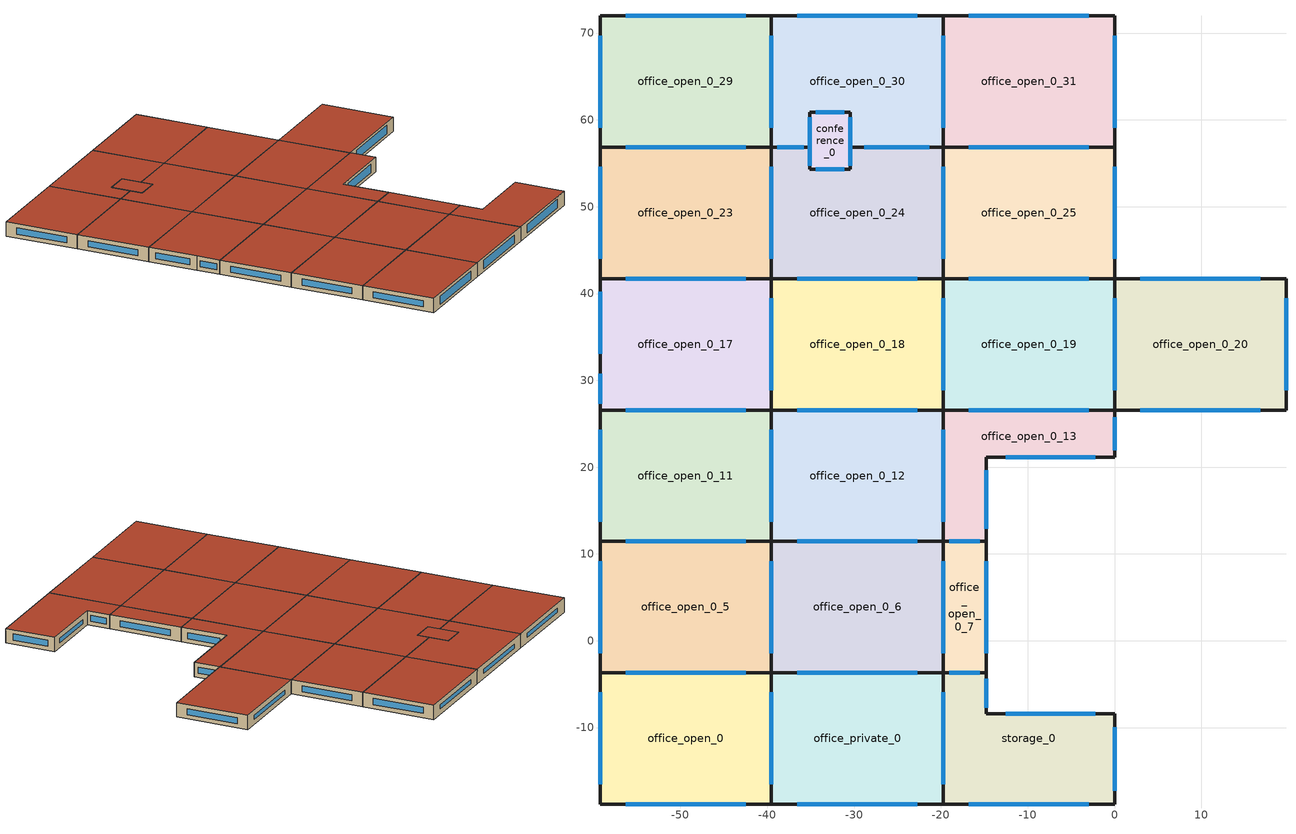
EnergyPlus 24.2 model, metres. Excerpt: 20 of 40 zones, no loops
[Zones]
conference_0
 floor outside (Floor_Concrete_R20): -35.11,60.89 -30.42,60.89 -30.42,54.32 -35.11,54.32 z0
 wall outside (Wall_SteelFrame_R19_CZ3_4): -30.42,60.89 -35.11,60.89 -35.11,54.32 -30.42,54.32 -30.42,60.89 z0:3
 window (Window_Double_CZ3_4): -31.12,60.89 -34.41,60.89 z1.07:1.93; -30.42,55.3 -30.42,59.9 / -35.11,59.9 -35.11,55.3 z0.86:2.14; -34.41,54.32 -31.12,54.32 z0.64:2.36
 roof outside (Roof_Flat_R20_CZ1_2): -35.11,60.89 -35.11,54.32 -30.42,54.32 -30.42,60.89 z3
office_open_0
 floor outside (Floor_Concrete_R20): -59.27,-3.69 -39.51,-3.69 -39.51,-18.83 -59.27,-18.83 z0
 wall outside (Wall_SteelFrame_R19_CZ3_4): -39.51,-3.69 -59.27,-3.69 -59.27,-18.83 -39.51,-18.83 -39.51,-3.69 z0:3
 window (Window_Double_CZ3_4): -42.48,-3.69 -56.31,-3.69 z1.07:1.93; -39.51,-16.56 -39.51,-5.96 / -59.27,-5.96 -59.27,-16.56 z0.86:2.14; -56.31,-18.83 -42.48,-18.83 z0.64:2.36
 roof outside (Roof_Flat_R20_CZ1_2): -59.27,-3.69 -59.27,-18.83 -39.51,-18.83 -39.51,-3.69 z3
office_private_0
 floor outside (Floor_Concrete_R20): -39.51,-18.83 -39.51,-3.69 -19.76,-3.69 -19.76,-18.83 z0
 wall outside (Wall_SteelFrame_R19_CZ3_4): -39.51,-3.69 -39.51,-18.83 -19.76,-18.83 -19.76,-3.69 -39.51,-3.69 z0:3
 window (Window_Double_CZ3_4): -39.51,-5.96 -39.51,-16.56 / -19.76,-16.56 -19.76,-5.96 z0.86:2.14; -22.72,-3.69 -36.55,-3.69 z1.07:1.93; -36.55,-18.83 -22.72,-18.83 z0.64:2.36
 roof outside (Roof_Flat_R20_CZ1_2): -39.51,-3.69 -39.51,-18.83 -19.76,-18.83 -19.76,-3.69 z3
storage_0
 floor outside (Floor_Concrete_R20): -19.76,-18.83 -19.76,-3.69 -14.77,-3.69 -14.77,-8.43 0,-8.43 0,-18.83 z0
 wall outside (Wall_SteelFrame_R19_CZ3_4): -14.77,-3.69 -19.76,-3.69 -19.76,-18.83 0,-18.83 0,-8.43 -14.77,-8.43 / -14.77,-3.69 -14.77,-8.43 z0:3
 window (Window_Double_CZ3_4): -19.76,-5.96 -19.76,-16.56 / -14.77,-4.4 -14.77,-7.72 / 0,-17.27 0,-9.99 z0.86:2.14; -15.52,-3.69 -19.01,-3.69 / -2.22,-8.43 -12.56,-8.43 z1.07:1.93; -16.79,-18.83 -2.96,-18.83 z0.64:2.36
 roof outside (Roof_Flat_R20_CZ1_2): -19.76,-3.69 -19.76,-18.83 0,-18.83 0,-8.43 -14.77,-8.43 -14.77,-3.69 z3
office_open_0_5
 floor outside (Floor_Concrete_R20): -59.27,11.45 -39.51,11.45 -39.51,-3.69 -59.27,-3.69 z0
 wall outside (Wall_SteelFrame_R19_CZ3_4): -39.51,11.45 -59.27,11.45 -59.27,-3.69 -39.51,-3.69 -39.51,11.45 z0:3
 window (Window_Double_CZ3_4): -42.48,11.45 -56.31,11.45 z1.07:1.93; -39.51,-1.42 -39.51,9.17 / -59.27,9.17 -59.27,-1.42 z0.86:2.14; -56.31,-3.69 -42.48,-3.69 z0.64:2.36
 roof outside (Roof_Flat_R20_CZ1_2): -59.27,11.45 -59.27,-3.69 -39.51,-3.69 -39.51,11.45 z3
office_open_0_6
 floor outside (Floor_Concrete_R20): -39.51,11.45 -19.76,11.45 -19.76,-3.69 -39.51,-3.69 z0
 wall outside (Wall_SteelFrame_R19_CZ3_4): -19.76,11.45 -39.51,11.45 -39.51,-3.69 -19.76,-3.69 -19.76,11.45 z0:3
 window (Window_Double_CZ3_4): -22.72,11.45 -36.55,11.45 z1.07:1.93; -19.76,-1.42 -19.76,9.17 / -39.51,9.17 -39.51,-1.42 z0.86:2.14; -36.55,-3.69 -22.72,-3.69 z0.64:2.36
 roof outside (Roof_Flat_R20_CZ1_2): -39.51,11.45 -39.51,-3.69 -19.76,-3.69 -19.76,11.45 z3
office_open_0_7
 floor outside (Floor_Concrete_R20): -14.77,-3.69 -19.76,-3.69 -19.76,11.45 -14.77,11.45 z0
 wall outside (Wall_SteelFrame_R19_CZ3_4): -19.76,-3.69 -14.77,-3.69 -14.77,11.45 -19.76,11.45 -19.76,-3.69 z0:3
 window (Window_Double_CZ3_4): -19.01,-3.69 -15.52,-3.69 z0.64:2.36; -19.76,9.17 -19.76,-1.42 / -14.77,-1.42 -14.77,9.17 z0.86:2.14; -15.52,11.45 -19.01,11.45 z1.07:1.93
 roof outside (Roof_Flat_R20_CZ1_2): -19.76,11.45 -19.76,-3.69 -14.77,-3.69 -14.77,11.45 z3
office_open_0_11
 floor outside (Floor_Concrete_R20): -59.27,26.58 -39.51,26.58 -39.51,11.45 -59.27,11.45 z0
 wall outside (Wall_SteelFrame_R19_CZ3_4): -39.51,26.58 -59.27,26.58 -59.27,11.45 -39.51,11.45 -39.51,26.58 z0:3
 window (Window_Double_CZ3_4): -42.48,26.58 -56.31,26.58 z1.07:1.93; -39.51,13.72 -39.51,24.31 / -59.27,24.31 -59.27,13.72 z0.86:2.14; -56.31,11.45 -42.48,11.45 z0.64:2.36
 roof outside (Roof_Flat_R20_CZ1_2): -59.27,26.58 -59.27,11.45 -39.51,11.45 -39.51,26.58 z3
office_open_0_12
 floor outside (Floor_Concrete_R20): -39.51,26.58 -19.76,26.58 -19.76,11.45 -39.51,11.45 z0
 wall outside (Wall_SteelFrame_R19_CZ3_4): -19.76,26.58 -39.51,26.58 -39.51,11.45 -19.76,11.45 -19.76,26.58 z0:3
 window (Window_Double_CZ3_4): -22.72,26.58 -36.55,26.58 z1.07:1.93; -19.76,13.72 -19.76,24.31 / -39.51,24.31 -39.51,13.72 z0.86:2.14; -36.55,11.45 -22.72,11.45 z0.64:2.36
 roof outside (Roof_Flat_R20_CZ1_2): -39.51,26.58 -39.51,11.45 -19.76,11.45 -19.76,26.58 z3
office_open_0_13
 floor outside (Floor_Concrete_R20): -14.77,11.45 -19.76,11.45 -19.76,26.58 0,26.58 0,21.11 -14.77,21.11 z0
 wall outside (Wall_SteelFrame_R19_CZ3_4): 0,21.11 0,26.58 -19.76,26.58 -19.76,11.45 -14.77,11.45 / 0,21.11 -14.77,21.11 -14.77,11.45 z0:3
 window (Window_Double_CZ3_4): -19.01,11.45 -15.52,11.45 / -2.22,21.11 -12.56,21.11 z0.64:2.36; -19.76,24.31 -19.76,13.72 / 0,21.93 0,25.76 / -14.77,19.66 -14.77,12.89 z0.86:2.14; -2.96,26.58 -16.79,26.58 z1.07:1.93
 roof outside (Roof_Flat_R20_CZ1_2): -19.76,26.58 -19.76,11.45 -14.77,11.45 -14.77,21.11 0,21.11 0,26.58 z3
office_open_0_17
 floor outside (Floor_Concrete_R20): -59.27,31.5 -59.27,41.72 -39.51,41.72 -39.51,26.58 -59.27,26.58 z0
 wall outside (Wall_SteelFrame_R19_CZ3_4): -59.27,41.72 -59.27,31.5 -59.27,26.58 -39.51,26.58 -39.51,41.72 -59.27,41.72 z0:3
 window (Window_Double_CZ3_4): -59.27,40.18 -59.27,33.03 / -39.51,28.85 -39.51,39.45 / -59.27,30.76 -59.27,27.32 z0.86:2.14; -42.48,41.72 -56.31,41.72 z1.07:1.93; -56.31,26.58 -42.48,26.58 z0.64:2.36
 roof outside (Roof_Flat_R20_CZ1_2): -59.27,41.72 -59.27,31.5 -59.27,26.58 -39.51,26.58 -39.51,41.72 z3
office_open_0_18
 floor outside (Floor_Concrete_R20): -39.51,41.72 -19.76,41.72 -19.76,26.58 -39.51,26.58 z0
 wall outside (Wall_SteelFrame_R19_CZ3_4): -19.76,41.72 -39.51,41.72 -39.51,26.58 -19.76,26.58 -19.76,41.72 z0:3
 window (Window_Double_CZ3_4): -22.72,41.72 -36.55,41.72 z1.07:1.93; -19.76,28.85 -19.76,39.45 / -39.51,39.45 -39.51,28.85 z0.86:2.14; -36.55,26.58 -22.72,26.58 z0.64:2.36
 roof outside (Roof_Flat_R20_CZ1_2): -39.51,41.72 -39.51,26.58 -19.76,26.58 -19.76,41.72 z3
office_open_0_19
 floor outside (Floor_Concrete_R20): -19.76,41.72 0,41.72 0,26.58 -19.76,26.58 z0
 wall outside (Wall_SteelFrame_R19_CZ3_4): 0,41.72 -19.76,41.72 -19.76,26.58 0,26.58 0,41.72 z0:3
 window (Window_Double_CZ3_4): -2.96,41.72 -16.79,41.72 z1.07:1.93; 0,28.85 0,39.45 / -19.76,39.45 -19.76,28.85 z0.86:2.14; -16.79,26.58 -2.96,26.58 z0.64:2.36
 roof outside (Roof_Flat_R20_CZ1_2): -19.76,41.72 -19.76,26.58 0,26.58 0,41.72 z3
office_open_0_20
 floor outside (Floor_Concrete_R20): 0,41.72 19.76,41.72 19.76,26.58 0,26.58 z0
 wall outside (Wall_SteelFrame_R19_CZ3_4): 19.76,41.72 0,41.72 0,26.58 19.76,26.58 19.76,41.72 z0:3
 window (Window_Double_CZ3_4): 16.79,41.72 2.96,41.72 z1.07:1.93; 19.76,28.85 19.76,39.45 / 0,39.45 0,28.85 z0.86:2.14; 2.96,26.58 16.79,26.58 z0.64:2.36
 roof outside (Roof_Flat_R20_CZ1_2): 0,41.72 0,26.58 19.76,26.58 19.76,41.72 z3
office_open_0_23
 floor outside (Floor_Concrete_R20): -59.27,56.85 -39.51,56.85 -39.51,41.72 -59.27,41.72 z0
 wall outside (Wall_SteelFrame_R19_CZ3_4): -39.51,56.85 -59.27,56.85 -59.27,41.72 -39.51,41.72 -39.51,56.85 z0:3
 window (Window_Double_CZ3_4): -42.48,56.85 -56.31,56.85 z1.07:1.93; -39.51,43.99 -39.51,54.58 / -59.27,54.58 -59.27,43.99 z0.86:2.14; -56.31,41.72 -42.48,41.72 z0.64:2.36
 roof outside (Roof_Flat_R20_CZ1_2): -59.27,56.85 -59.27,41.72 -39.51,41.72 -39.51,56.85 z3
office_open_0_24
 floor outside (Floor_Concrete_R20): -35.11,54.32 -30.42,54.32 -30.42,56.85 -19.76,56.85 -19.76,41.72 -39.51,41.72 -39.51,56.85 -35.11,56.85 z0
 wall outside (Wall_SteelFrame_R19_CZ3_4): -30.42,54.32 -35.11,54.32 / -30.42,54.32 -30.42,56.85 / -35.11,56.85 -39.51,56.85 -39.51,41.72 -19.76,41.72 -19.76,56.85 -30.42,56.85 / -35.11,56.85 -35.11,54.32 z0:3
 window (Window_Double_CZ3_4): -31.12,54.32 -34.41,54.32 / -21.36,56.85 -28.82,56.85 / -35.77,56.85 -38.85,56.85 z1.07:1.93; -30.42,54.7 -30.42,56.47 / -19.76,43.99 -19.76,54.58 / -39.51,54.58 -39.51,43.99 / -35.11,56.47 -35.11,54.7 z0.86:2.14; -36.55,41.72 -22.72,41.72 z0.64:2.36
 roof outside (Roof_Flat_R20_CZ1_2): -39.51,56.85 -39.51,41.72 -19.76,41.72 -19.76,56.85 -30.42,56.85 -30.42,54.32 -35.11,54.32 -35.11,56.85 z3
office_open_0_25
 floor outside (Floor_Concrete_R20): -19.76,56.85 0,56.85 0,41.72 -19.76,41.72 z0
 wall outside (Wall_SteelFrame_R19_CZ3_4): 0,56.85 -19.76,56.85 -19.76,41.72 0,41.72 0,56.85 z0:3
 window (Window_Double_CZ3_4): -2.96,56.85 -16.79,56.85 z1.07:1.93; 0,43.99 0,54.58 / -19.76,54.58 -19.76,43.99 z0.86:2.14; -16.79,41.72 -2.96,41.72 z0.64:2.36
 roof outside (Roof_Flat_R20_CZ1_2): -19.76,56.85 -19.76,41.72 0,41.72 0,56.85 z3
office_open_0_29
 floor outside (Floor_Concrete_R20): -59.27,71.99 -39.51,71.99 -39.51,56.85 -59.27,56.85 z0
 wall outside (Wall_SteelFrame_R19_CZ3_4): -39.51,71.99 -59.27,71.99 -59.27,56.85 -39.51,56.85 -39.51,71.99 z0:3
 window (Window_Double_CZ3_4): -42.48,71.99 -56.31,71.99 z1.07:1.93; -39.51,59.12 -39.51,69.72 / -59.27,69.72 -59.27,59.12 z0.86:2.14; -56.31,56.85 -42.48,56.85 z0.64:2.36
 roof outside (Roof_Flat_R20_CZ1_2): -59.27,71.99 -59.27,56.85 -39.51,56.85 -39.51,71.99 z3
office_open_0_30
 floor outside (Floor_Concrete_R20): -19.76,71.99 -19.76,56.85 -30.42,56.85 -30.42,60.89 -35.11,60.89 -35.11,56.85 -39.51,56.85 -39.51,71.99 z0
 wall outside (Wall_SteelFrame_R19_CZ3_4): -30.42,56.85 -19.76,56.85 -19.76,71.99 -39.51,71.99 -39.51,56.85 -35.11,56.85 / -30.42,56.85 -30.42,60.89 / -35.11,60.89 -30.42,60.89 / -35.11,60.89 -35.11,56.85 z0:3
 window (Window_Double_CZ3_4): -19.76,59.12 -19.76,69.72 / -30.42,57.46 -30.42,60.28 / -35.11,60.28 -35.11,57.46 / -39.51,69.72 -39.51,59.12 z0.86:2.14; -28.82,56.85 -21.36,56.85 / -34.41,60.89 -31.12,60.89 / -38.85,56.85 -35.77,56.85 z0.64:2.36; -22.72,71.99 -36.55,71.99 z1.07:1.93
 roof outside (Roof_Flat_R20_CZ1_2): -39.51,71.99 -39.51,56.85 -35.11,56.85 -35.11,60.89 -30.42,60.89 -30.42,56.85 -19.76,56.85 -19.76,71.99 z3
office_open_0_31
 floor outside (Floor_Concrete_R20): 0,71.99 0,56.85 -19.76,56.85 -19.76,71.99 z0
 wall outside (Wall_SteelFrame_R19_CZ3_4): 0,56.85 0,71.99 -19.76,71.99 -19.76,56.85 0,56.85 z0:3
 window (Window_Double_CZ3_4): 0,59.12 0,69.72 / -19.76,69.72 -19.76,59.12 z0.86:2.14; -16.79,56.85 -2.96,56.85 z0.64:2.36; -2.96,71.99 -16.79,71.99 z1.07:1.93
 roof outside (Roof_Flat_R20_CZ1_2): -19.76,71.99 -19.76,56.85 0,56.85 0,71.99 z3
[Building]
Professional Building: North Axis=0; Terrain=Suburbs; Loads Convergence Tolerance Value {W}=0.04; Temperature Convergence Tolerance Value {deltaC}=0.2; Solar Distribution (simplified for complex geometries)=MinimalShadowing; Maximum Number of Warmup Days=15; Minimum Number of Warmup Days=6
[Site:Location]
"1 Ferry Building - San Francisco - CA 94111": Latitude=37.7955; Longitude=-122.394; Time Zone=-8; Elevation {m}=0
[Site:GroundTemperature:BuildingSurface]
16, 15, 15, 15, 15, 16, 18, 19, 19, 18, 17, 16
[Site:GroundTemperature:Shallow]
14, 13, 12, 11, 12, 14, 16, 17, 17, 16, 15, 14
[Site:GroundTemperature:Deep]
12, 11, 10, 9, 10, 12, 14, 15, 15, 14, 13, 12
[SizingPeriod:DesignDay] Day of Month=21; Humidity Condition Type=WetBulb; Barometric Pressure {Pa}=101325; Wind Speed {m/s}=4.5; Rain Indicator=No; Snow Indicator=No; Daylight Saving Time Indicator=Yes; Solar Model Indicator=ASHRAEClearSky; ASHRAE Clear Sky Optical Depth for Beam Irradiance (taub)=0; ASHRAE Clear Sky Optical Depth for Diffuse Irradiance (taud)=0; Sky Clearness=0
Name | Month | Day Type | Maximum Dry-Bulb Temperature {C} | Daily Dry-Bulb Temperature Range {deltaC} | Wetbulb or DewPoint at Maximum Dry-Bulb {C} | Wind Direction {deg}
1 Ferry Building_ San Francisco_ CA 94111 Winter Design Day | 1 | WinterDesignDay | -4 | 0 | -6 | 0
1 Ferry Building_ San Francisco_ CA 94111 Summer Design Day | 7 | SummerDesignDay | 32 | 11 | 22 | 220
[Material] Roughness=MediumRough; Thermal Absorptance=0.9
Name | Thickness {m} | Conductivity {W/m-K} | Density {kg/m3} | Specific Heat {J/kg-K} | Solar Absorptance | Visible Absorptance
Steel_Stud_25ga | 0.0005 | 50 | 7850 | 450 | 0.7 | 0.7
Roof_Membrane | 0.003 | 0.16 | 1100 | 1460 | 0.7 | 0.7
Gypsum_Board_1_2 | 0.0127 | 0.16 | 800 | 1090 | 0.7 | 0.7
Insulation_SprayFoam_R20; Roof_Insulation_R20 | 0.127 | 0.035 | 24 | 1000 | 0.7 | 0.7
Concrete_Heavy | 0.2032 | 1.95 | 2242 | 900 | 0.65 | 0.65
Concrete_Medium | 0.1524 | 1.95 | 2242 | 900 | 0.65 | 0.65
Insulation_Fiberglass_R19 | 0.1524 | 0.043 | 12 | 840 | 0.7 | 0.7
[WindowMaterial:SimpleGlazingSystem]
Window_Double_Clear: U-Factor {W/m2-K}=2.7; Solar Heat Gain Coefficient=0.78
[Construction]
Floor_Concrete_R20: Concrete_Heavy, Insulation_SprayFoam_R20, Gypsum_Board_1_2
Window_Double_CZ3_4: Window_Double_Clear
Roof_Flat_R20_CZ1_2: Roof_Membrane, Roof_Insulation_R20, Concrete_Medium
Wall_SteelFrame_R19_CZ3_4: Gypsum_Board_1_2, Steel_Stud_25ga, Insulation_Fiberglass_R19, Gypsum_Board_1_2
conference_0_InternalMass_Construction: conference_0_InternalMass_Material
office_open_0_InternalMass_Construction: office_open_0_InternalMass_Material
office_private_0_InternalMass_Construction: office_private_0_InternalMass_Material
storage_0_InternalMass_Construction: storage_0_InternalMass_Material
office_open_0_5_InternalMass_Construction: office_open_0_5_InternalMass_Material
office_open_0_6_InternalMass_Construction: office_open_0_6_InternalMass_Material
office_open_0_7_InternalMass_Construction: office_open_0_7_InternalMass_Material
office_open_0_11_InternalMass_Construction: office_open_0_11_InternalMass_Material
office_open_0_12_InternalMass_Construction: office_open_0_12_InternalMass_Material
office_open_0_13_InternalMass_Construction: office_open_0_13_InternalMass_Material
office_open_0_17_InternalMass_Construction: office_open_0_17_InternalMass_Material
office_open_0_18_InternalMass_Construction: office_open_0_18_InternalMass_Material
office_open_0_19_InternalMass_Construction: office_open_0_19_InternalMass_Material
office_open_0_20_InternalMass_Construction: office_open_0_20_InternalMass_Material
office_open_0_23_InternalMass_Construction: office_open_0_23_InternalMass_Material
office_open_0_24_InternalMass_Construction: office_open_0_24_InternalMass_Material
office_open_0_25_InternalMass_Construction: office_open_0_25_InternalMass_Material
office_open_0_29_InternalMass_Construction: office_open_0_29_InternalMass_Material
office_open_0_30_InternalMass_Construction: office_open_0_30_InternalMass_Material
office_open_0_31_InternalMass_Construction: office_open_0_31_InternalMass_Material
[Material:NoMass] Roughness=MediumSmooth; Thermal Resistance {m2-K/W}=0.15
conference_0_InternalMass_Material; office_open_0_InternalMass_Material; office_private_0_InternalMass_Material; storage_0_InternalMass_Material; office_open_0_5_InternalMass_Material; office_open_0_6_InternalMass_Material; office_open_0_7_InternalMass_Material; office_open_0_11_InternalMass_Material; office_open_0_12_InternalMass_Material; office_open_0_13_InternalMass_Material; office_open_0_17_InternalMass_Material; office_open_0_18_InternalMass_Material; office_open_0_19_InternalMass_Material; office_open_0_20_InternalMass_Material; office_open_0_23_InternalMass_Material; office_open_0_24_InternalMass_Material; office_open_0_25_InternalMass_Material; office_open_0_29_InternalMass_Material; office_open_0_30_InternalMass_Material; office_open_0_31_InternalMass_Material
[Zone] Type=1; Multiplier=1; Ceiling Height {m}=autocalculate; Volume {m3}=autocalculate; Part of Total Floor Area=Yes
Name | Floor Area {m2}
conference_0 | 30.8
office_open_0; office_open_0_5; office_open_0_11; office_open_0_12; office_open_0_17; office_open_0_19; office_open_0_20; office_open_0_23; office_open_0_25; office_open_0_29; office_open_0_31 | 299.03
office_private_0; office_open_0_6; office_open_0_18 | 299.04
storage_0 | 228.96
office_open_0_7 | 75.45
office_open_0_13 | 156.27
office_open_0_24 | 287.15
office_open_0_30 | 280.12
[People] Number of People Calculation Method=People; Fraction Radiant=0.3; Sensible Heat Fraction=0.1
Name | Zone or ZoneList | Number of People Schedule | Number of People | Activity Level Schedule
conference_0_People | conference_0 | CONFERENCE_OCCUPANCY | 6 | CONFERENCE_ACTIVITY
office_open_0_People | office_open_0 | OFFICE_OPEN_OCCUPANCY | 14 | OFFICE_OPEN_ACTIVITY
office_private_0_People | office_private_0 | OFFICE_OPEN_OCCUPANCY | 14 | OFFICE_OPEN_ACTIVITY
storage_0_People | storage_0 | STORAGE_OCCUPANCY | 2 | STORAGE_ACTIVITY
office_open_0_5_People | office_open_0_5 | OFFICE_OPEN_OCCUPANCY | 14 | OFFICE_OPEN_ACTIVITY
office_open_0_6_People | office_open_0_6 | OFFICE_OPEN_OCCUPANCY | 14 | OFFICE_OPEN_ACTIVITY
office_open_0_7_People | office_open_0_7 | OFFICE_OPEN_OCCUPANCY | 3 | OFFICE_OPEN_ACTIVITY
office_open_0_11_People | office_open_0_11 | OFFICE_OPEN_OCCUPANCY | 14 | OFFICE_OPEN_ACTIVITY
office_open_0_12_People | office_open_0_12 | OFFICE_OPEN_OCCUPANCY | 14 | OFFICE_OPEN_ACTIVITY
office_open_0_13_People | office_open_0_13 | OFFICE_OPEN_OCCUPANCY | 7 | OFFICE_OPEN_ACTIVITY
office_open_0_17_People | office_open_0_17 | OFFICE_OPEN_OCCUPANCY | 14 | OFFICE_OPEN_ACTIVITY
office_open_0_18_People | office_open_0_18 | OFFICE_OPEN_OCCUPANCY | 14 | OFFICE_OPEN_ACTIVITY
office_open_0_19_People | office_open_0_19 | OFFICE_OPEN_OCCUPANCY | 14 | OFFICE_OPEN_ACTIVITY
office_open_0_20_People | office_open_0_20 | OFFICE_OPEN_OCCUPANCY | 14 | OFFICE_OPEN_ACTIVITY
office_open_0_23_People | office_open_0_23 | OFFICE_OPEN_OCCUPANCY | 14 | OFFICE_OPEN_ACTIVITY
office_open_0_24_People | office_open_0_24 | OFFICE_OPEN_OCCUPANCY | 14 | OFFICE_OPEN_ACTIVITY
office_open_0_25_People | office_open_0_25 | OFFICE_OPEN_OCCUPANCY | 14 | OFFICE_OPEN_ACTIVITY
office_open_0_29_People | office_open_0_29 | OFFICE_OPEN_OCCUPANCY | 14 | OFFICE_OPEN_ACTIVITY
office_open_0_30_People | office_open_0_30 | OFFICE_OPEN_OCCUPANCY | 14 | OFFICE_OPEN_ACTIVITY
office_open_0_31_People | office_open_0_31 | OFFICE_OPEN_OCCUPANCY | 14 | OFFICE_OPEN_ACTIVITY
[Lights] Design Level Calculation Method=Watts/Area; Return Air Fraction=0; Fraction Radiant=0.3; Fraction Visible=0.2
Name | Zone or ZoneList | Schedule | Watts per Zone Floor Area {W/m2}
conference_0_Lights | conference_0 | CONFERENCE_LIGHTING | 12.9
office_open_0_Lights | office_open_0 | OFFICE_OPEN_LIGHTING | 10.8
office_private_0_Lights | office_private_0 | OFFICE_OPEN_LIGHTING | 10.8
storage_0_Lights | storage_0 | STORAGE_LIGHTING | 5.4
office_open_0_5_Lights | office_open_0_5 | OFFICE_OPEN_LIGHTING | 10.8
office_open_0_6_Lights | office_open_0_6 | OFFICE_OPEN_LIGHTING | 10.8
office_open_0_7_Lights | office_open_0_7 | OFFICE_OPEN_LIGHTING | 10.8
office_open_0_11_Lights | office_open_0_11 | OFFICE_OPEN_LIGHTING | 10.8
office_open_0_12_Lights | office_open_0_12 | OFFICE_OPEN_LIGHTING | 10.8
office_open_0_13_Lights | office_open_0_13 | OFFICE_OPEN_LIGHTING | 10.8
office_open_0_17_Lights | office_open_0_17 | OFFICE_OPEN_LIGHTING | 10.8
office_open_0_18_Lights | office_open_0_18 | OFFICE_OPEN_LIGHTING | 10.8
office_open_0_19_Lights | office_open_0_19 | OFFICE_OPEN_LIGHTING | 10.8
office_open_0_20_Lights | office_open_0_20 | OFFICE_OPEN_LIGHTING | 10.8
office_open_0_23_Lights | office_open_0_23 | OFFICE_OPEN_LIGHTING | 10.8
office_open_0_24_Lights | office_open_0_24 | OFFICE_OPEN_LIGHTING | 10.8
office_open_0_25_Lights | office_open_0_25 | OFFICE_OPEN_LIGHTING | 10.8
office_open_0_29_Lights | office_open_0_29 | OFFICE_OPEN_LIGHTING | 10.8
office_open_0_30_Lights | office_open_0_30 | OFFICE_OPEN_LIGHTING | 10.8
office_open_0_31_Lights | office_open_0_31 | OFFICE_OPEN_LIGHTING | 10.8
[ElectricEquipment] Design Level Calculation Method=Watts/Area; Fraction Latent=0.1; Fraction Radiant=0.2; Fraction Lost=0
Name | Zone or ZoneList | Schedule | Watts per Zone Floor Area {W/m2}
conference_0_Equipment | conference_0 | CONFERENCE_EQUIPMENT | 8.1
office_open_0_Equipment | office_open_0 | OFFICE_OPEN_EQUIPMENT | 8.1
office_private_0_Equipment | office_private_0 | OFFICE_OPEN_EQUIPMENT | 8.1
storage_0_Equipment | storage_0 | STORAGE_EQUIPMENT | 1.1
office_open_0_5_Equipment | office_open_0_5 | OFFICE_OPEN_EQUIPMENT | 8.1
office_open_0_6_Equipment | office_open_0_6 | OFFICE_OPEN_EQUIPMENT | 8.1
office_open_0_7_Equipment | office_open_0_7 | OFFICE_OPEN_EQUIPMENT | 8.1
office_open_0_11_Equipment | office_open_0_11 | OFFICE_OPEN_EQUIPMENT | 8.1
office_open_0_12_Equipment | office_open_0_12 | OFFICE_OPEN_EQUIPMENT | 8.1
office_open_0_13_Equipment | office_open_0_13 | OFFICE_OPEN_EQUIPMENT | 8.1
office_open_0_17_Equipment | office_open_0_17 | OFFICE_OPEN_EQUIPMENT | 8.1
office_open_0_18_Equipment | office_open_0_18 | OFFICE_OPEN_EQUIPMENT | 8.1
office_open_0_19_Equipment | office_open_0_19 | OFFICE_OPEN_EQUIPMENT | 8.1
office_open_0_20_Equipment | office_open_0_20 | OFFICE_OPEN_EQUIPMENT | 8.1
office_open_0_23_Equipment | office_open_0_23 | OFFICE_OPEN_EQUIPMENT | 8.1
office_open_0_24_Equipment | office_open_0_24 | OFFICE_OPEN_EQUIPMENT | 8.1
office_open_0_25_Equipment | office_open_0_25 | OFFICE_OPEN_EQUIPMENT | 8.1
office_open_0_29_Equipment | office_open_0_29 | OFFICE_OPEN_EQUIPMENT | 8.1
office_open_0_30_Equipment | office_open_0_30 | OFFICE_OPEN_EQUIPMENT | 8.1
office_open_0_31_Equipment | office_open_0_31 | OFFICE_OPEN_EQUIPMENT | 8.1
[Daylighting:Controls] Daylighting Method (valid: SplitFlux or DElight, not Simple)=SplitFlux; Lighting Control Type=Continuous; Minimum Input Power Fraction for Continuous Dimming Control=0.3; Minimum Light Output Fraction for Continuous Dimming Control=0.2; Glare Calculation Azimuth Angle of View Direction Clockwise from Zone yAxis {deg} (N5) - 0° = looking along +Y axis=0; Glare Calculation Maximum Allowable Discomfort Glare Index (N6) - 22 = "Just Perceptible" (ASHRAE recommended)=22; Fraction of Lights Controlled by Reference Point 1 (N8) - Changed to 1.0 for full coverage=1; Illuminance Setpoint at Reference Point 1 {lux} (N9)=500
Name | Zone | Glare Calculation Daylighting Reference Point Name (A6) - Added to eliminate warnings | Daylighting Reference Point 1 Name (A7) - REQUIRED
conference_0_Daylight | conference_0 | conference_0_GlareReferencePoint | conference_0_ReferencePoint1
office_open_0_Daylight | office_open_0 | office_open_0_GlareReferencePoint | office_open_0_ReferencePoint1
office_private_0_Daylight | office_private_0 | office_private_0_GlareReferencePoint | office_private_0_ReferencePoint1
office_open_0_5_Daylight | office_open_0_5 | office_open_0_5_GlareReferencePoint | office_open_0_5_ReferencePoint1
office_open_0_6_Daylight | office_open_0_6 | office_open_0_6_GlareReferencePoint | office_open_0_6_ReferencePoint1
office_open_0_7_Daylight | office_open_0_7 | office_open_0_7_GlareReferencePoint | office_open_0_7_ReferencePoint1
office_open_0_11_Daylight | office_open_0_11 | office_open_0_11_GlareReferencePoint | office_open_0_11_ReferencePoint1
office_open_0_12_Daylight | office_open_0_12 | office_open_0_12_GlareReferencePoint | office_open_0_12_ReferencePoint1
office_open_0_13_Daylight | office_open_0_13 | office_open_0_13_GlareReferencePoint | office_open_0_13_ReferencePoint1
office_open_0_17_Daylight | office_open_0_17 | office_open_0_17_GlareReferencePoint | office_open_0_17_ReferencePoint1
office_open_0_18_Daylight | office_open_0_18 | office_open_0_18_GlareReferencePoint | office_open_0_18_ReferencePoint1
office_open_0_19_Daylight | office_open_0_19 | office_open_0_19_GlareReferencePoint | office_open_0_19_ReferencePoint1
office_open_0_20_Daylight | office_open_0_20 | office_open_0_20_GlareReferencePoint | office_open_0_20_ReferencePoint1
office_open_0_23_Daylight | office_open_0_23 | office_open_0_23_GlareReferencePoint | office_open_0_23_ReferencePoint1
office_open_0_24_Daylight | office_open_0_24 | office_open_0_24_GlareReferencePoint | office_open_0_24_ReferencePoint1
office_open_0_25_Daylight | office_open_0_25 | office_open_0_25_GlareReferencePoint | office_open_0_25_ReferencePoint1
office_open_0_29_Daylight | office_open_0_29 | office_open_0_29_GlareReferencePoint | office_open_0_29_ReferencePoint1
office_open_0_30_Daylight | office_open_0_30 | office_open_0_30_GlareReferencePoint | office_open_0_30_ReferencePoint1
office_open_0_31_Daylight | office_open_0_31 | office_open_0_31_GlareReferencePoint | office_open_0_31_ReferencePoint1
[InternalMass] Surface Area per Zone Floor Area {m2/m2}=0.15
Name | Construction | Zone or ZoneList
conference_0_InternalMass | conference_0_InternalMass_Construction | conference_0
office_open_0_InternalMass | office_open_0_InternalMass_Construction | office_open_0
office_private_0_InternalMass | office_private_0_InternalMass_Construction | office_private_0
storage_0_InternalMass | storage_0_InternalMass_Construction | storage_0
office_open_0_5_InternalMass | office_open_0_5_InternalMass_Construction | office_open_0_5
office_open_0_6_InternalMass | office_open_0_6_InternalMass_Construction | office_open_0_6
office_open_0_7_InternalMass | office_open_0_7_InternalMass_Construction | office_open_0_7
office_open_0_11_InternalMass | office_open_0_11_InternalMass_Construction | office_open_0_11
office_open_0_12_InternalMass | office_open_0_12_InternalMass_Construction | office_open_0_12
office_open_0_13_InternalMass | office_open_0_13_InternalMass_Construction | office_open_0_13
office_open_0_17_InternalMass | office_open_0_17_InternalMass_Construction | office_open_0_17
office_open_0_18_InternalMass | office_open_0_18_InternalMass_Construction | office_open_0_18
office_open_0_19_InternalMass | office_open_0_19_InternalMass_Construction | office_open_0_19
office_open_0_20_InternalMass | office_open_0_20_InternalMass_Construction | office_open_0_20
office_open_0_23_InternalMass | office_open_0_23_InternalMass_Construction | office_open_0_23
office_open_0_24_InternalMass | office_open_0_24_InternalMass_Construction | office_open_0_24
office_open_0_25_InternalMass | office_open_0_25_InternalMass_Construction | office_open_0_25
office_open_0_29_InternalMass | office_open_0_29_InternalMass_Construction | office_open_0_29
office_open_0_30_InternalMass | office_open_0_30_InternalMass_Construction | office_open_0_30
office_open_0_31_InternalMass | office_open_0_31_InternalMass_Construction | office_open_0_31
[ZoneInfiltration:DesignFlowRate] Design Flow Rate Calculation Method=Flow/Zone; Air Changes per Hour=0.0008; Constant Term Coefficient=1; Temperature Term Coefficient=0.96; Velocity Term Coefficient=0.12; Velocity Squared Term Coefficient=0
Name | Zone or ZoneList | Schedule | Design Flow Rate {m3/s}
conference_0_Infiltration | conference_0 | conference_0_Infiltration_Schedule | 0.007699
office_open_0_Infiltration | office_open_0 | office_open_0_Infiltration_Schedule | 0.074759
office_private_0_Infiltration | office_private_0 | office_private_0_Infiltration_Schedule | 0.074759
storage_0_Infiltration | storage_0 | storage_0_Infiltration_Schedule | 0.057241
office_open_0_5_Infiltration | office_open_0_5 | office_open_0_5_Infiltration_Schedule | 0.074759
office_open_0_6_Infiltration | office_open_0_6 | office_open_0_6_Infiltration_Schedule | 0.074759
office_open_0_7_Infiltration | office_open_0_7 | office_open_0_7_Infiltration_Schedule | 0.018862
office_open_0_11_Infiltration | office_open_0_11 | office_open_0_11_Infiltration_Schedule | 0.074759
office_open_0_12_Infiltration | office_open_0_12 | office_open_0_12_Infiltration_Schedule | 0.074759
office_open_0_13_Infiltration | office_open_0_13 | office_open_0_13_Infiltration_Schedule | 0.039069
office_open_0_17_Infiltration | office_open_0_17 | office_open_0_17_Infiltration_Schedule | 0.074759
office_open_0_18_Infiltration | office_open_0_18 | office_open_0_18_Infiltration_Schedule | 0.074759
office_open_0_19_Infiltration | office_open_0_19 | office_open_0_19_Infiltration_Schedule | 0.074759
office_open_0_20_Infiltration | office_open_0_20 | office_open_0_20_Infiltration_Schedule | 0.074759
office_open_0_23_Infiltration | office_open_0_23 | office_open_0_23_Infiltration_Schedule | 0.074759
office_open_0_24_Infiltration | office_open_0_24 | office_open_0_24_Infiltration_Schedule | 0.071788
office_open_0_25_Infiltration | office_open_0_25 | office_open_0_25_Infiltration_Schedule | 0.074759
office_open_0_29_Infiltration | office_open_0_29 | office_open_0_29_Infiltration_Schedule | 0.074759
office_open_0_30_Infiltration | office_open_0_30 | office_open_0_30_Infiltration_Schedule | 0.07003
office_open_0_31_Infiltration | office_open_0_31 | office_open_0_31_Infiltration_Schedule | 0.074759
[AvailabilityManager:LowTemperatureTurnOff] Temperature {C}=5
lobby_0_z1_LowTempLockout; conference_0_z2_LowTempLockout; break_room_0_z3_LowTempLockout; mechanical_0_z4_LowTempLockout; office_open_0_z5_LowTempLockout; office_private_0_z6_LowTempLockout; storage_0_z7_LowTempLockout; office_open_0_2_z8_LowTempLockout; office_open_0_3_z9_LowTempLockout; office_open_0_4_z10_LowTempLockout; office_open_0_5_z11_LowTempLockout; office_open_0_6_z12_LowTempLockout; office_open_0_7_z13_LowTempLockout; office_open_0_8_z14_LowTempLockout; office_open_0_9_z15_LowTempLockout; office_open_0_10_z16_LowTempLockout; office_open_0_11_z17_LowTempLockout; office_open_0_12_z18_LowTempLockout; office_open_0_13_z19_LowTempLockout; office_open_0_14_z20_LowTempLockout; office_open_0_15_z21_LowTempLockout; office_open_0_16_z22_LowTempLockout; office_open_0_17_z23_LowTempLockout; office_open_0_18_z24_LowTempLockout; office_open_0_19_z25_LowTempLockout; office_open_0_20_z26_LowTempLockout; office_open_0_21_z27_LowTempLockout; office_open_0_22_z28_LowTempLockout; office_open_0_23_z29_LowTempLockout; office_open_0_24_z30_LowTempLockout; office_open_0_25_z31_LowTempLockout; office_open_0_26_z32_LowTempLockout; office_open_0_27_z33_LowTempLockout; office_open_0_28_z34_LowTempLockout; office_open_0_29_z35_LowTempLockout; office_open_0_30_z36_LowTempLockout; office_open_0_31_z37_LowTempLockout; office_open_0_32_z38_LowTempLockout; office_open_0_33_z39_LowTempLockout; office_open_0_34_z40_LowTempLockout
[Schedule:Compact]
CONFERENCE_OCCUPANCY; OFFICE_OPEN_OCCUPANCY: Through: 12/31, For: Weekdays, Until: 06:00, 0, Until: 08:00, 0.8, Until: 18:00, 1, Until: 24:00, 0, For: Weekends, Until: 24:00, 0, For: Holidays, Until: 24:00, 0, For: SummerDesignDay, Until: 24:00, 0, For: WinterDesignDay, Until: 24:00, 0, For: CustomDay1, Until: 24:00, 0, For: CustomDay2, Until: 24:00, 0
CONFERENCE_ACTIVITY; OFFICE_OPEN_ACTIVITY; STORAGE_ACTIVITY: Through: 12/31, For: AllDays, Until: 24:00, 130
CONFERENCE_LIGHTING: Through: 12/31, For: Weekdays, Until: 08:00, 0.1, Until: 17:00, 0.9, Until: 24:00, 0.1, For: Weekends, Until: 24:00, 0.05, For: Holidays, Until: 24:00, 0.05, For: SummerDesignDay, Until: 24:00, 0, For: WinterDesignDay, Until: 24:00, 0, For: CustomDay1, Until: 24:00, 0, For: CustomDay2, Until: 24:00, 0
CONFERENCE_EQUIPMENT: Through: 12/31, For: Weekdays, Until: 08:00, 0.1, Until: 17:00, 0.8, Until: 24:00, 0.1, For: Weekends, Until: 24:00, 0.05, For: Holidays, Until: 24:00, 0.05, For: SummerDesignDay, Until: 24:00, 0, For: WinterDesignDay, Until: 24:00, 0, For: CustomDay1, Until: 24:00, 0, For: CustomDay2, Until: 24:00, 0
OFFICE_OPEN_LIGHTING: Through: 12/31, For: Weekdays, Until: 06:00, 0.05, Until: 08:00, 0.9, Until: 18:00, 0.95, Until: 24:00, 0.1, For: Weekends, Until: 24:00, 0.05, For: Holidays, Until: 24:00, 0.05, For: SummerDesignDay, Until: 24:00, 0, For: WinterDesignDay, Until: 24:00, 0, For: CustomDay1, Until: 24:00, 0, For: CustomDay2, Until: 24:00, 0
OFFICE_OPEN_EQUIPMENT: Through: 12/31, For: Weekdays, Until: 06:00, 0.1, Until: 08:00, 0.7, Until: 18:00, 0.8, Until: 24:00, 0.1, For: Weekends, Until: 24:00, 0.1, For: Holidays, Until: 24:00, 0.05, For: SummerDesignDay, Until: 24:00, 0, For: WinterDesignDay, Until: 24:00, 0, For: CustomDay1, Until: 24:00, 0, For: CustomDay2, Until: 24:00, 0
STORAGE_OCCUPANCY: Through: 12/31, For: AllDays, Until: 24:00, 0.2
STORAGE_LIGHTING; STORAGE_EQUIPMENT: Through: 12/31, For: AllDays, Until: 24:00, 0.1
conference_0_Infiltration_Schedule; office_open_0_Infiltration_Schedule; office_private_0_Infiltration_Schedule; storage_0_Infiltration_Schedule; office_open_0_5_Infiltration_Schedule; office_open_0_6_Infiltration_Schedule; office_open_0_7_Infiltration_Schedule; office_open_0_11_Infiltration_Schedule; office_open_0_12_Infiltration_Schedule; office_open_0_13_Infiltration_Schedule; office_open_0_17_Infiltration_Schedule; office_open_0_18_Infiltration_Schedule; office_open_0_19_Infiltration_Schedule; office_open_0_20_Infiltration_Schedule; office_open_0_23_Infiltration_Schedule; office_open_0_24_Infiltration_Schedule; office_open_0_25_Infiltration_Schedule; office_open_0_29_Infiltration_Schedule; office_open_0_30_Infiltration_Schedule; office_open_0_31_Infiltration_Schedule: Through: 12/31, For: AllDays, Until: 24:00, 1
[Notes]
EnergyPlus IDF File
Professional Features: Advanced Geometry, Materials, HVAC Systems
